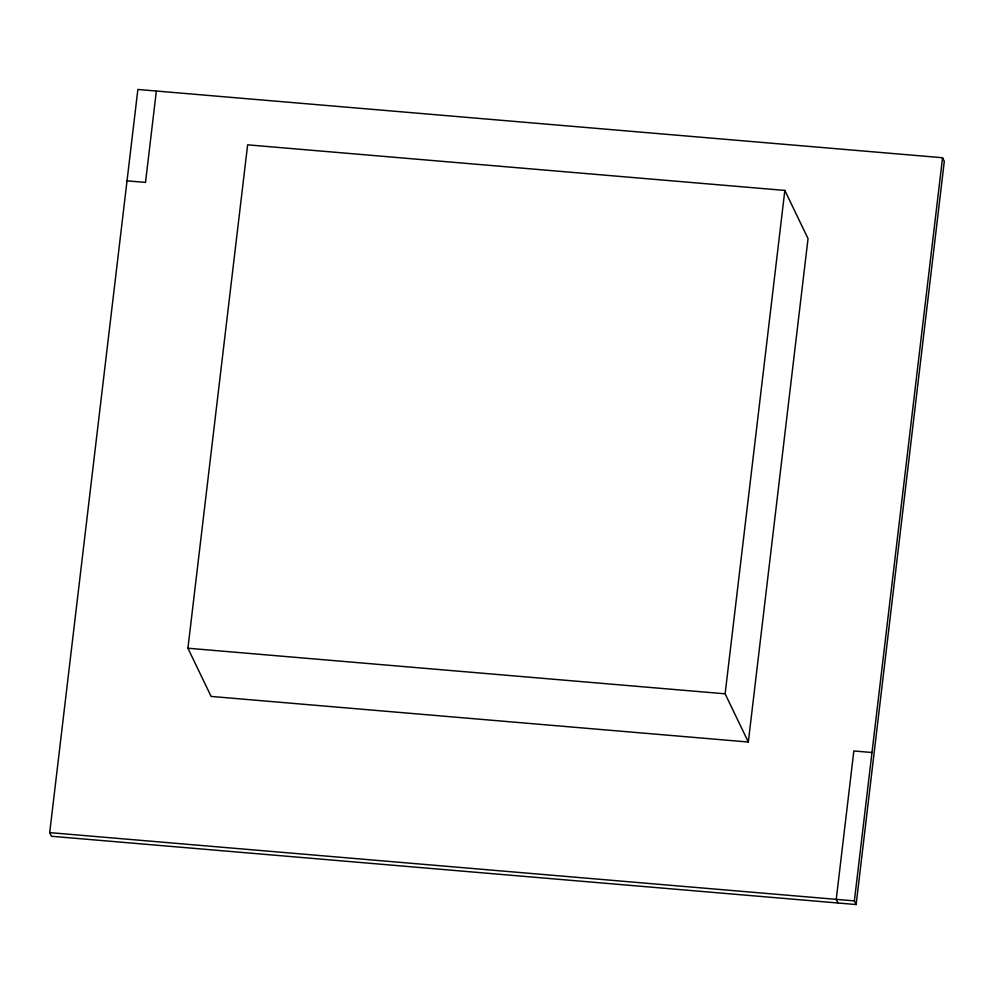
<?xml version="1.0" encoding="UTF-8"?>
<svg xmlns="http://www.w3.org/2000/svg" width="994" height="994" viewBox="0 0 994 994"><rect width="100%" height="100%" fill="white"/><g stroke="black" fill="none" stroke-linecap="round" stroke-linejoin="round"><path stroke-width="1.49" d="M49.7 832.624L137.868 89.46L942.548 157.735L944.3 161.376L856.132 904.54L51.452 836.265L49.7 832.624L854.38 900.899L856.132 904.54M156.356 91.026L145.509 182.411L127.033 180.846M187.916 648.225L247.63 144.838L784.838 190.426L808.035 238.635L748.32 742.021L211.113 696.434L187.916 648.225L725.123 693.812L748.32 742.021M725.123 693.812L784.838 190.426M854.38 900.899L942.548 157.735M871.986 752.508L853.846 750.967L836.24 899.371L837.992 902.999"/></g></svg>
